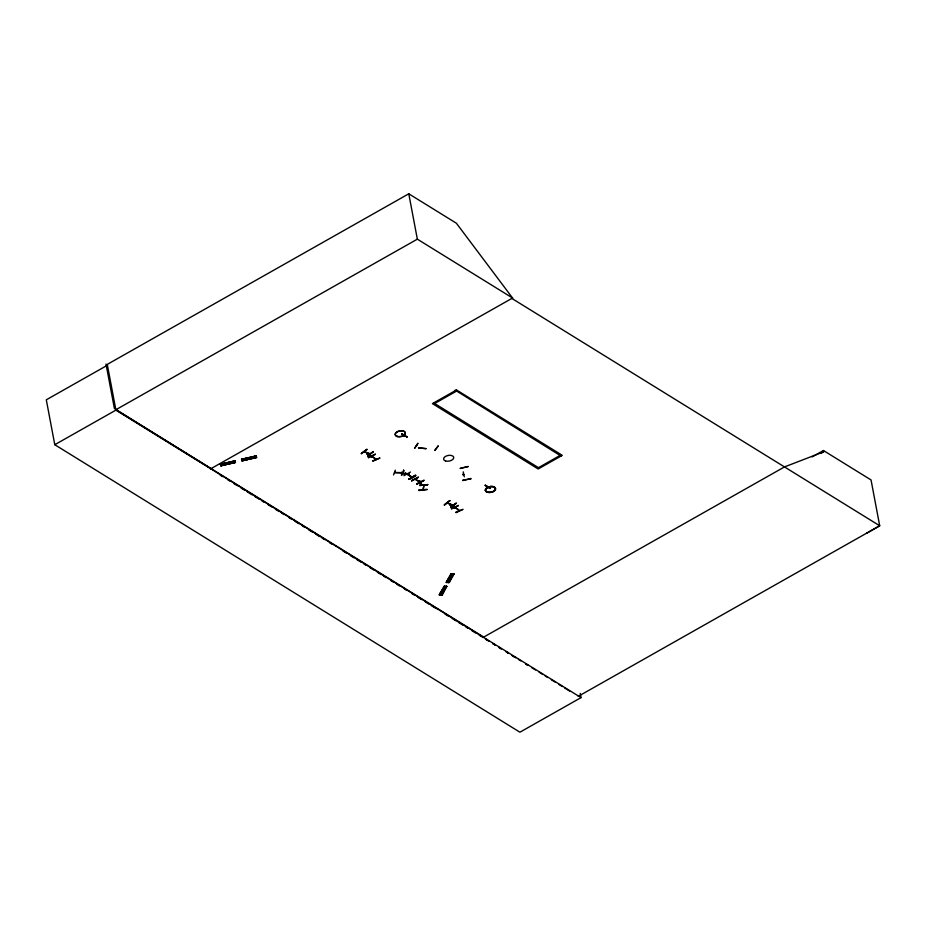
<?xml version="1.0" encoding="UTF-8"?>
<svg xmlns="http://www.w3.org/2000/svg" width="926" height="926" viewBox="0 0 926 926"><rect width="100%" height="100%" fill="white"/><g stroke="black" fill="none" stroke-linecap="round" stroke-linejoin="round"><path stroke-width="1.39" d="M409.188 473.753L409.084 474.39L401.571 473.475M401.699 473.267L409.257 474.135M418.934 490.259L427.002 489.287M427.06 489.68L418.911 490.525L418.876 489.9M414.732 448.242L417.858 443.23M417.881 443.542L414.559 448.288M364.925 451.819L364.902 451.39M370.435 453.856L364.369 451.633M447.154 503.073L447.952 503.131M220.492 464.551L234.903 460.801L235.378 462.387L220.851 465.685L235.435 462.56L235.273 461.981L220.92 465.905M235.007 461.194L220.388 464.227M241.744 459.84L241.582 459.261L256.097 455.916L256.56 457.386L242.022 460.708L241.582 459.261L241.744 459.84L256.259 456.495L256.097 455.916L256.259 456.483M241.686 459.655L256.201 456.31M241.964 460.558L256.629 457.675L256.467 457.097L242.114 461.021M242.045 460.731L256.467 457.097M375.389 454.342L368.444 457.699M458.416 505.665L451.321 508.895L458.405 505.376M411.804 480.837L418.32 477.156M419.698 485.537L427.87 484.657L419.628 485.166M423.923 485.641L422.835 489.97L423.309 489.518M423.217 489.854L423.923 485.282M366.916 453.948L371.835 457.05L372.287 456.518M372.125 456.831L367.217 453.393M459.203 510.897C457.27 506.869 450.974 508.258 450.244 504.716M454.863 508.362L449.978 505.226M455.164 508.142L450.256 505.017M361.453 453.671L366.846 449.504M444.48 505.017L449.874 500.816M416.33 446.054L416.735 445.452M420.902 485.49L419.918 480.663M393.515 474.911L395.298 470.142M405.727 473.174L405.333 473.672L405.634 472.7M369.937 453.647L370.238 454.041M407.174 474.344L412.035 477.399M412.267 477.272L407.347 474.181M414.998 479.228L419.918 482.249L419.293 481.439M415.079 479.24L415.693 478.916M415.739 479.321L415.23 479.031L420.115 482.018M395.529 472.48L395.483 472.052M403.516 470.014C405.646 471.508 397.717 480.999 403.69 470.339M371.87 456.275L376.407 459.458M454.886 507.494L455.523 507.286M459.446 510.782L455.21 507.413M446.263 582.396L451.228 573.645L454.029 574.016L449.203 582.604L446.251 582.385L447.142 582.454L451.969 573.865L451.066 573.807L446.413 582.222M444.688 586.204L439.213 594.92L444.191 586.17L446.76 586.355L442.165 595.14L439.375 594.747L444.688 586.204L440.105 594.99L444.92 586.413M451.738 573.68L446.76 582.431L451.957 573.877M454.018 574.027L453.127 573.958L448.323 582.547L453.798 573.831L448.311 582.535M446.98 586.552L446.263 586.32L441.32 595.094L441.98 595.024M453.497 574.004L448.473 582.454M441.609 595.094L446.494 586.517M420.473 483.21L421.261 483.025M463.81 474.587L462.919 474.749L463.613 474.39M434.942 450.499L438.299 445.811L434.873 450.129M401.571 473.545L401.606 472.202M418.448 447.709L426.203 448.67L418.54 447.976M419.374 481.971L419.513 481.312M369.868 455.372L370.296 454.388M404.5 435.799L403.632 436.03L404.349 435.625M487.562 487.076L486.74 486.995M371.905 456.263L376.118 459.585M458.868 509.937L459.122 510.863M420.635 483.152L421.284 483.036M421.307 483.222L420.508 483.36M446.263 586.32L441.841 595.117M366.916 449.585L361.175 453.647L366.835 449.214M373.074 451.842C356.649 464.771 384.626 443.103 367.564 455.696M449.619 500.735L444.202 504.971L449.874 500.526M452.964 504.971L453.277 505.365M456.391 503.281C439.283 515.932 467.422 494.854 450.603 507.008M402.463 472.885L394.765 472.688M452.768 506.464L453.323 505.7M866.655 533.237L879.7 525.771L511.858 298.427L512.564 298.022L456.379 223.224L408.771 193.8L107.277 364.393L115.912 410.125L581.042 697.614L519.914 732.2L54.784 444.712L46.3 399.824L107.428 365.226M511.928 298.461L512.634 298.056L417.348 239.163L115.843 409.755L483.685 637.1M54.784 444.712L115.912 410.125M210.352 469.007L512.564 298.022M434.641 403.505L456.24 391.281M538.457 467.676L560.056 455.453M482.978 637.505L785.19 466.519M812.125 456.912L823.434 450.511L871.042 479.946L879.7 525.771L578.206 696.364M821.154 453.254L823.677 451.819L823.434 450.511M401.977 434.132L407.255 437.026L401.907 433.762M366.916 453.971L372.194 456.854M409.165 479.332C422.812 469.933 411.665 480.363 408.817 478.777M411.595 480.744L418.378 477.272L411.607 480.721M416.816 483.974C430.173 476.369 422.499 482.4 416.712 483.638M417.036 484.136L423.564 480.513M485.351 485.224L490.282 488.338L485.374 485.259M453.022 506.626L453.509 506.314M368.27 457.606L375.366 454.064M376.373 459.4L375.597 458.729M372.854 461.16L379.984 458.011L372.761 460.824M456.09 512.691L463.023 509.335L455.789 512.136M784.472 466.924L823.677 451.819M447.339 502.922L453.358 505.145M446.274 586.401L441.436 594.897M394.881 472.457L402.416 472.665M220.55 464.725L220.388 464.146L234.926 460.905M241.582 459.319L256.12 456.02M220.457 464.412L235.019 461.194M220.828 465.604L235.366 462.271M370.134 454.029L364.115 451.784L364.717 451.541M468.105 466.658L460.048 468.44L468.07 466.438M462.884 480.582L470.883 478.453M462.792 480.085L470.975 478.95M464.308 476.74L463.231 471.866M402.023 434.039L406.919 437.107M419.698 485.432L427.754 484.541M487.377 486.949L486.567 486.879M450.742 574.525L453.312 574.699M448.635 578.252L451.205 578.437M448.149 579.132L450.719 579.306M447.721 579.896L450.291 580.081M447.223 580.776L449.805 580.949M446.899 581.354L449.469 581.528M443.704 587.049L446.274 587.234M441.598 590.788L444.167 590.962M441.112 591.656L443.681 591.83M440.683 592.432L443.253 592.605M440.186 593.3L442.767 593.473M439.862 593.879L442.431 594.064M453.092 505.365L447.246 503.142M561.029 456.043L455.164 390.124M433.669 402.903L539.418 468.267M220.18 475.084L222.634 476.601M227.553 479.633L230.007 481.15M233.688 483.43L237.38 485.71M241.061 487.979L244.742 490.259M247.196 491.775L252.115 494.808M254.569 496.336L259.477 499.369M261.931 500.885L264.396 502.401M268.077 504.682L271.758 506.962M275.439 509.231L279.131 511.511M281.585 513.027L284.039 514.543M288.947 517.588L291.412 519.104M295.093 521.373L298.774 523.653M302.455 525.933L304.92 527.45M308.601 529.73L312.282 532.01M315.963 534.279L319.655 536.559M322.109 538.075L324.563 539.592M329.471 542.636L331.936 544.152M342.979 550.982L346.671 553.262M350.352 555.531L354.033 557.811M356.487 559.327L361.406 562.36M363.86 563.888L366.314 565.404M370.006 567.673L373.687 569.953M377.368 572.233L381.049 574.514M383.514 576.03L385.968 577.546M390.876 580.579L393.33 582.095M397.022 584.375L399.476 585.892M404.384 588.924L406.838 590.452M411.757 593.485L414.211 595.001M417.892 597.282L421.573 599.55M425.265 601.831L428.946 604.111M431.4 605.627L436.32 608.66M444.908 613.973L448.589 616.253M452.282 618.533L455.962 620.814M458.416 622.33L463.336 625.363M465.79 626.879L468.243 628.395M471.924 630.675L475.605 632.956M479.298 635.224L481.751 636.752M489.078 641.278L485.421 639.009L487.852 640.526M492.748 643.547L495.19 645.052L492.725 643.558M498.848 647.32L501.29 648.825M512.275 655.62L515.944 657.877M518.386 659.393L520.829 660.898M528.144 665.424L525.702 663.919L528.028 665.493M531.813 667.692L535.471 669.949M539.14 672.218L542.798 674.475M545.24 675.992L547.683 677.496M551.34 679.765L555.01 682.022M558.667 684.291L562.325 686.548M564.767 688.064L569.652 691.074M211.07 468.602L114.419 408.574L106.004 364.057M498.813 647.343L501.244 648.848M512.205 655.654L514.636 657.171M485.039 485.34L489.923 488.546M415.681 475.675L415.334 475.131L408.922 479.124M254.604 456.252L255.09 457.722M248.295 457.71L248.77 459.18M246.825 458.046L247.3 459.516M245.517 458.358L245.992 459.828M244.036 458.694L244.522 460.164M243.063 458.926L243.538 460.384M233.41 461.148L233.896 462.618M227.101 462.595L227.576 464.065M225.631 462.942L226.106 464.412M224.323 463.243L224.798 464.713M222.842 463.579L223.328 465.049M221.858 463.81L222.344 465.28M220.388 464.146L220.874 465.616M580.255 693.4L581.042 697.614M462.803 474.124L462.919 474.749M408.771 193.8L417.348 239.163M421.284 482.562L421.411 483.187M411.63 476.462L411.526 477.156L411.399 476.589M410.415 472.052L403.91 475.698M456.53 389.973L432.419 403.62L538.168 468.984L562.279 455.337L456.53 389.973M508.617 653.351L506.175 651.846L508.548 653.386M445.556 460.974A5.162 2.882 -10.7 0 0 453.717 458A5.162 2.882 -10.7 0 0 446.726 455.824A5.162 2.882 -10.7 0 0 445.556 460.974M487.354 492.285A5.162 2.882 -10.7 0 0 495.514 489.31A5.162 2.882 -10.7 0 0 488.523 487.134A5.162 2.882 -10.7 0 0 487.354 492.285M487.319 492.111A5.162 2.882 -10.7 0 0 495.491 489.136A5.162 2.882 -10.7 0 0 488.488 486.96A5.162 2.882 -10.7 0 0 487.319 492.111A5.162 2.882 -10.7 0 0 495.491 489.148A5.162 2.882 -10.7 0 0 488.488 486.972A5.162 2.882 -10.7 0 0 487.319 492.123M397.161 436.54A5.162 2.882 -10.7 0 0 405.333 433.565A5.162 2.882 -10.7 0 0 398.33 431.389A5.162 2.882 -10.7 0 0 397.161 436.54M397.127 436.366A5.162 2.882 -10.7 0 0 405.299 433.391A5.162 2.882 -10.7 0 0 398.296 431.215A5.162 2.882 -10.7 0 0 397.127 436.366"/></g></svg>
